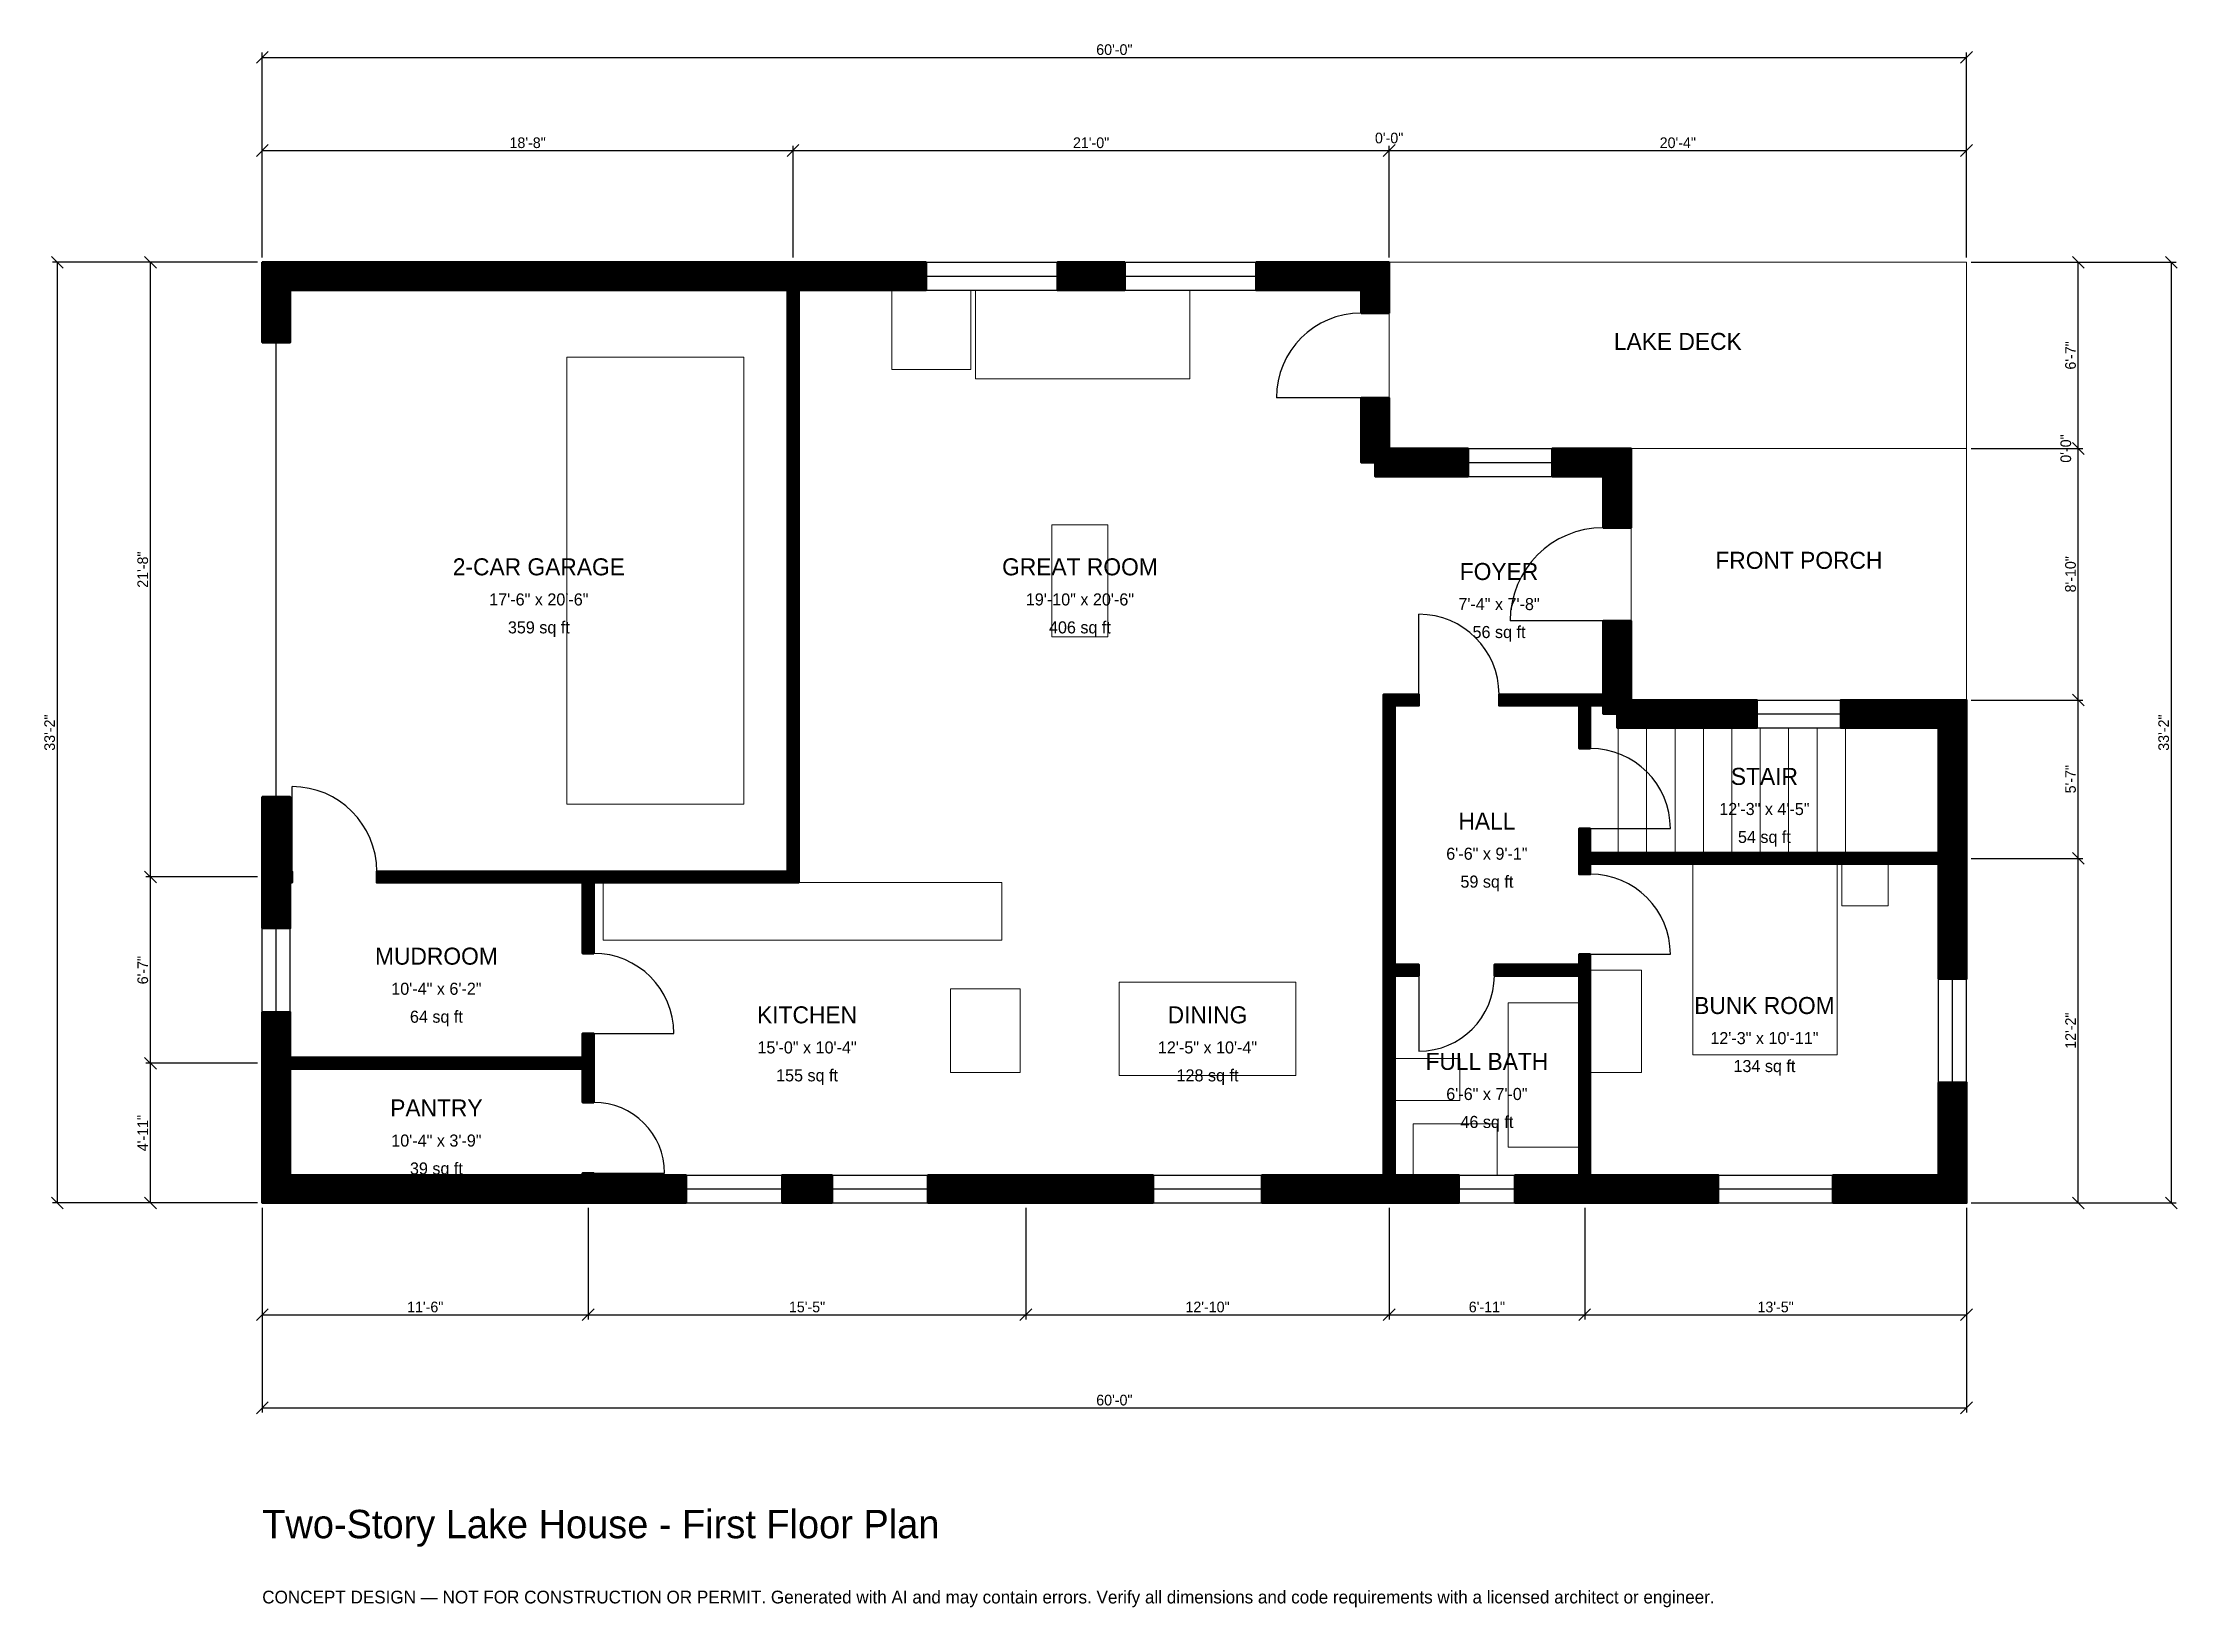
# Model space of a CAD drawing. Header units: inches. Extents: x -93 to 810, y -171 to 490.
import ezdxf
from ezdxf.enums import TextEntityAlignment as Align

# ---------------------------------------------------------------- set-up
doc = ezdxf.new("R2010")
doc.units = ezdxf.units.IN
doc.header["$MEASUREMENT"] = 0
doc.linetypes.add('DASHED', pattern=[0.6, 0.5, -0.1])
for name, color, linetype, lineweight in [('A-ANNO-DIMS', 1, 'Continuous', 13), ('A-ANNO-TEXT', 7, 'Continuous', 18), ('A-AREA-IDEN', 7, 'Continuous', 18), ('A-DOOR', 2, 'Continuous', 25), ('A-FLOR-FIXT', 9, 'Continuous', 13), ('A-FLOR-STRS', 3, 'Continuous', 18), ('A-FURN', 9, 'Continuous', 13), ('A-GLAZ', 4, 'Continuous', 25), ('A-SITE-PAVE', 8, 'Continuous', 13), ('A-WALL', 7, 'Continuous', 50), ('A-WALL-PATT', 8, 'Continuous', 13)]:
    doc.layers.add(name, color=color, linetype=linetype, lineweight=lineweight)
doc.dimstyles.new('PLAN', dxfattribs={"dimtxt": 4.5, "dimasz": 3, "dimexe": 2, "dimexo": 2, "dimgap": 1, "dimtad": 1, "dimdec": 0, "dimlunit": 4, "dimtsz": 2.5, "dimcen": 2.5, "dimclrd": 1, "dimclre": 1, "dimazin": 3, "dimtfac": 1, "dimtmove": 0, "dimatfit": 3})

msp = doc.modelspace()

# ---------------------------------------------------------------- hatches: boundary and pattern name
at = {"layer": 'A-WALL-PATT'}
h = msp.add_hatch(dxfattribs=at)
h.set_pattern_fill('ANSI31', color=8, scale=0.8)
h.paths.add_polyline_path([(474.0157, 0), (474.0157, 0), (470.4724, 0), (422.6378, 0), (422.6378, 11.811), (470.4724, 11.811), (474.0157, 11.811), (474.0157, 96.063), (474.0157, 100.7874), (474.0157, 140.1575), (474.0157, 140.1575), (474.0157, 210.2362), (474.0157, 210.2362), (474.0157, 214.9606), (474.0157, 214.9606), (478.7402, 214.9606), (488.9764, 214.9606), (488.9764, 210.2362), (478.7402, 210.2362), (478.7402, 135.4331), (478.7402, 135.4331), (478.7402, 100.7874), (488.9764, 100.7874), (488.9764, 96.063), (478.7402, 96.063), (478.7402, 11.811), (482.2835, 11.811), (505.9055, 11.811), (505.9055, 0), (482.2835, 0), (478.7402, 0), (478.7402, 0), (474.0157, 0)])
h.paths.add_polyline_path([(328.7402, 0), (316.9291, 0), (281.4304, 0), (281.4304, 11.811), (316.9291, 11.811), (328.7402, 11.811), (376.5748, 11.811), (376.5748, 0), (328.7402, 0)])
h.paths.add_polyline_path([(219.7507, 0), (219.7507, 11.811), (240.8793, 11.811), (240.8793, 0), (219.7507, 0)])
h.paths.add_polyline_path([(143.7008, 0), (140.1575, 0), (140.1575, 0), (135.4331, 0), (135.4331, 0), (131.8898, 0), (11.811, 0), (11.811, 0), (0, 0), (0, 0), (0, 0), (0, 11.811), (0, 11.811), (0, 53.1496), (0, 56.6929), (0, 56.6929), (0, 61.4173), (0, 61.4173), (0, 64.9606), (0, 80.7087), (11.811, 80.7087), (11.811, 64.9606), (11.811, 61.4173), (135.4331, 61.4173), (135.4331, 71.6535), (140.1575, 71.6535), (140.1575, 61.4173), (140.1575, 56.6929), (140.1575, 42.5197), (135.4331, 42.5197), (135.4331, 56.6929), (11.811, 56.6929), (11.811, 53.1496), (11.811, 11.811), (131.8898, 11.811), (135.4331, 11.811), (135.4331, 12.5984), (140.1575, 12.5984), (140.1575, 11.811), (143.7008, 11.811), (179.1995, 11.811), (179.1995, 0), (143.7008, 0)])
h.paths.add_polyline_path([(0, 131.8898), (0, 135.4331), (0, 135.4331), (0, 140.1575), (0, 140.1575), (0, 143.7008), (0, 171.6535), (11.811, 171.6535), (11.811, 143.7008), (11.811, 140.1575), (12.5984, 140.1575), (12.5984, 135.4331), (11.811, 135.4331), (11.811, 131.8898), (11.811, 116.1417), (0, 116.1417), (0, 131.8898)])
h.paths.add_polyline_path([(0, 385.8268), (0, 385.8268), (0, 397.6378), (0, 397.6378), (0, 397.6378), (11.811, 397.6378), (11.811, 397.6378), (218.5039, 397.6378), (222.0472, 397.6378), (222.0472, 397.6378), (226.7717, 397.6378), (226.7717, 397.6378), (230.315, 397.6378), (280.643, 397.6378), (280.643, 385.8268), (230.315, 385.8268), (226.7717, 385.8268), (226.7717, 140.1575), (226.7717, 135.4331), (222.0472, 135.4331), (140.1575, 135.4331), (140.1575, 105.5118), (135.4331, 105.5118), (135.4331, 135.4331), (48.4252, 135.4331), (48.4252, 140.1575), (135.4331, 140.1575), (140.1575, 140.1575), (222.0472, 140.1575), (222.0472, 385.8268), (218.5039, 385.8268), (11.811, 385.8268), (11.811, 363.7795), (0, 363.7795), (0, 385.8268)])
h.paths.add_polyline_path([(364.6325, 397.6378), (364.6325, 385.8268), (336.1549, 385.8268), (336.1549, 397.6378), (364.6325, 397.6378)])
h.paths.add_polyline_path([(464.5669, 397.6378), (464.5669, 397.6378), (476.378, 397.6378), (476.378, 397.6378), (476.378, 397.6378), (476.378, 385.8268), (476.378, 385.8268), (476.378, 376.1811), (464.5669, 376.1811), (464.5669, 385.8268), (420.1444, 385.8268), (420.1444, 397.6378), (464.5669, 397.6378)])
h.paths.add_polyline_path([(476.378, 318.8976), (509.8425, 318.8976), (509.8425, 307.0866), (470.4724, 307.0866), (470.4724, 312.9921), (464.5669, 312.9921), (464.5669, 340.3543), (476.378, 340.3543), (476.378, 318.8976)])
h.paths.add_polyline_path([(566.9291, 318.8976), (566.9291, 318.8977), (578.7402, 318.8977), (578.7402, 318.8976), (578.7402, 318.8976), (578.7402, 307.0866), (578.7402, 307.0866), (578.7402, 285.4331), (566.9291, 285.4331), (566.9291, 307.0866), (545.2756, 307.0866), (545.2756, 318.8976), (566.9291, 318.8976)])
h.paths.add_polyline_path([(578.7402, 214.9606), (578.7402, 214.9606), (578.7402, 212.5985), (581.1024, 212.5985), (581.1024, 212.5984), (631.8898, 212.5984), (631.8898, 200.7874), (572.8346, 200.7874), (572.8346, 206.6929), (566.9291, 206.6929), (566.9291, 210.2362), (561.4173, 210.2362), (561.4173, 192.126), (556.6929, 192.126), (556.6929, 210.2362), (522.8346, 210.2362), (522.8346, 214.9606), (556.6929, 214.9606), (561.4173, 214.9606), (566.9291, 214.9606), (566.9291, 246.063), (578.7402, 246.063), (578.7402, 214.9606)])
h.paths.add_polyline_path([(708.6614, 212.5984), (708.6614, 212.5985), (720.4724, 212.5985), (720.4724, 212.5984), (720.4725, 212.5984), (720.4725, 200.7874), (720.4724, 200.7874), (720.4724, 151.5748), (720.4724, 148.0315), (720.4725, 148.0315), (720.4725, 143.3071), (720.4724, 143.3071), (720.4724, 139.7638), (720.4724, 94.685), (708.6614, 94.685), (708.6614, 139.7638), (708.6614, 143.3071), (561.4173, 143.3071), (561.4173, 138.9764), (556.6929, 138.9764), (556.6929, 143.3071), (556.6929, 148.0315), (556.6929, 158.2677), (561.4173, 158.2677), (561.4173, 148.0315), (708.6614, 148.0315), (708.6614, 151.5748), (708.6614, 200.7874), (667.3228, 200.7874), (667.3228, 212.5984), (708.6614, 212.5984)])
h.paths.add_polyline_path([(720.4724, 11.811), (720.4725, 11.811), (720.4725, 0), (720.4724, 0), (720.4724, 0), (708.6614, 0), (708.6614, 0), (663.9764, 0), (663.9764, 11.811), (708.6614, 11.811), (708.6614, 50.9843), (720.4724, 50.9843), (720.4724, 11.811)])
h.paths.add_polyline_path([(564.9606, 0), (561.4173, 0), (561.4173, 0), (556.6929, 0), (556.6929, 0), (553.1496, 0), (529.5276, 0), (529.5276, 11.811), (553.1496, 11.811), (556.6929, 11.811), (556.6929, 96.063), (520.8661, 96.063), (520.8661, 100.7874), (556.6929, 100.7874), (556.6929, 105.1181), (561.4173, 105.1181), (561.4173, 100.7874), (561.4173, 96.063), (561.4173, 11.811), (564.9606, 11.811), (615.5512, 11.811), (615.5512, 0), (564.9606, 0)])

# ---------------------------------------------------------------- linework, layer by layer
at = {"layer": 'A-DOOR', "linetype": 'DASHED'}
msp.add_line((5.9055, 171.6535), (5.9055, 363.7795), dxfattribs=at)
at = {"layer": 'A-DOOR'}
for p, q in [((464.5669, 340.3543), (428.7402, 340.3543)), ((488.9764, 214.9606), (488.9764, 248.8189)), ((566.9291, 246.063), (527.5591, 246.063)), ((12.5984, 140.1575), (12.5984, 175.9843)), ((561.4173, 158.2677), (595.2756, 158.2677)), ((561.4173, 105.1181), (595.2756, 105.1181)), ((488.9764, 96.063), (488.9764, 64.1732)), ((140.1575, 71.6535), (174.0157, 71.6535)), ((140.1575, 12.5984), (170.0787, 12.5984))]:
    msp.add_line(p, q, dxfattribs=at)
for centre, radius, start, end in [((464.5669, 340.3543), 35.8268, 90, 180), ((566.9291, 246.063), 39.3701, 90, 180), ((488.9764, 214.9606), 33.8583, 0, 90), ((561.4173, 158.2677), 33.8583, 0, 90), ((12.5984, 140.1575), 35.8268, 0, 90), ((561.4173, 105.1181), 33.8583, 0, 90), ((140.1575, 71.6535), 33.8583, 0, 90), ((488.9764, 96.063), 31.8898, 270, 360), ((140.1575, 12.5984), 29.9213, 0, 90)]:
    msp.add_arc(centre, radius, start, end, dxfattribs=at)
at = {"layer": 'A-FLOR-FIXT'}
for points in [[(144.0945, 111.0236), (312.5984, 111.0236), (312.5984, 135.4331), (144.0945, 135.4331)], [(526.7717, 23.622), (556.6929, 23.622), (556.6929, 84.6457), (526.7717, 84.6457)], [(478.7402, 43.3071), (506.2992, 43.3071), (506.2992, 61.0236), (478.7402, 61.0236)], [(486.6142, 11.811), (522.0472, 11.811), (522.0472, 33.4646), (486.6142, 33.4646)]]:
    msp.add_lwpolyline(points, close=True, dxfattribs=at)
at = {"layer": 'A-FLOR-STRS'}
for p, q in [((573.2283, 148.0315), (573.2283, 200.7874)), ((585.2362, 148.0315), (585.2362, 200.7874)), ((597.2441, 148.0315), (597.2441, 200.7874)), ((609.252, 148.0315), (609.252, 200.7874)), ((621.2598, 148.0315), (621.2598, 200.7874)), ((633.2677, 148.0315), (633.2677, 200.7874)), ((645.2756, 148.0315), (645.2756, 200.7874)), ((657.2835, 148.0315), (657.2835, 200.7874)), ((669.2913, 148.0315), (669.2913, 200.7874))]:
    msp.add_line(p, q, dxfattribs=at)
at = {"layer": 'A-FURN'}
for points in [[(266.1417, 352.3622), (299.6063, 352.3622), (299.6063, 385.8268), (266.1417, 385.8268)], [(301.5748, 348.4252), (392.126, 348.4252), (392.126, 385.8268), (301.5748, 385.8268)], [(128.7402, 168.5039), (203.5433, 168.5039), (203.5433, 357.4803), (128.7402, 357.4803)], [(333.8583, 239.3701), (357.4803, 239.3701), (357.4803, 286.6142), (333.8583, 286.6142)], [(604.7244, 62.5984), (665.748, 62.5984), (665.748, 143.3071), (604.7244, 143.3071)], [(667.7165, 125.5906), (687.4016, 125.5906), (687.4016, 143.3071), (667.7165, 143.3071)], [(290.9449, 55.1181), (320.4724, 55.1181), (320.4724, 90.5512), (290.9449, 90.5512)], [(362.2047, 53.937), (437.0079, 53.937), (437.0079, 93.3071), (362.2047, 93.3071)], [(561.4173, 55.1181), (583.0709, 55.1181), (583.0709, 98.4252), (561.4173, 98.4252)]]:
    msp.add_lwpolyline(points, close=True, dxfattribs=at)
at = {"layer": 'A-GLAZ'}
for p, q in [((280.643, 397.6378), (336.1549, 397.6378)), ((364.6325, 397.6378), (420.1444, 397.6378)), ((280.643, 391.7323), (336.1549, 391.7323)), ((364.6325, 391.7323), (420.1444, 391.7323)), ((280.643, 385.8268), (336.1549, 385.8268)), ((364.6325, 385.8268), (420.1444, 385.8268)), ((509.8425, 318.8976), (545.2756, 318.8976)), ((509.8425, 312.9921), (545.2756, 312.9921)), ((509.8425, 307.0866), (545.2756, 307.0866)), ((631.8898, 212.5984), (667.3228, 212.5984)), ((631.8898, 206.6929), (667.3228, 206.6929)), ((631.8898, 200.7874), (667.3228, 200.7874)), ((0, 80.7087), (0, 116.1417)), ((5.9055, 80.7087), (5.9055, 116.1417)), ((11.811, 80.7087), (11.811, 116.1417)), ((708.6614, 50.9843), (708.6614, 94.685)), ((714.5669, 50.9843), (714.5669, 94.685)), ((720.4724, 50.9843), (720.4724, 94.685)), ((179.1995, 11.811), (219.7507, 11.811)), ((240.8793, 11.811), (281.4304, 11.811)), ((376.5748, 11.811), (422.6378, 11.811)), ((505.9055, 11.811), (529.5276, 11.811)), ((615.5512, 11.811), (663.9764, 11.811)), ((179.1995, 5.9055), (219.7507, 5.9055)), ((179.1995, 0), (219.7507, 0)), ((240.8793, 5.9055), (281.4304, 5.9055)), ((240.8793, 0), (281.4304, 0)), ((376.5748, 5.9055), (422.6378, 5.9055)), ((376.5748, 0), (422.6378, 0)), ((505.9055, 5.9055), (529.5276, 5.9055)), ((505.9055, 0), (529.5276, 0)), ((615.5512, 5.9055), (663.9764, 5.9055)), ((615.5512, 0), (663.9764, 0))]:
    msp.add_line(p, q, dxfattribs=at)
at = {"layer": 'A-SITE-PAVE', "linetype": 'DASHED'}
for points in [[(476.378, 318.8976), (720.4724, 318.8976), (720.4724, 397.6378), (476.378, 397.6378)], [(578.7402, 212.5984), (720.4724, 212.5984), (720.4724, 318.8976), (578.7402, 318.8976)]]:
    msp.add_lwpolyline(points, close=True, dxfattribs=at)
at = {"layer": 'A-WALL'}
for points in [[(0, 385.8268), (0, 385.8268), (0, 397.6378), (0, 397.6378), (0, 397.6378), (11.811, 397.6378), (11.811, 397.6378), (218.5039, 397.6378), (222.0472, 397.6378), (222.0472, 397.6378), (226.7717, 397.6378), (226.7717, 397.6378), (230.315, 397.6378), (280.643, 397.6378), (280.643, 385.8268), (230.315, 385.8268), (226.7717, 385.8268), (226.7717, 140.1575), (226.7717, 135.4331), (222.0472, 135.4331), (140.1575, 135.4331), (140.1575, 105.5118), (135.4331, 105.5118), (135.4331, 135.4331), (48.4252, 135.4331), (48.4252, 140.1575), (135.4331, 140.1575), (140.1575, 140.1575), (222.0472, 140.1575), (222.0472, 385.8268), (218.5039, 385.8268), (11.811, 385.8268), (11.811, 363.7795), (0, 363.7795), (0, 385.8268)], [(364.6325, 397.6378), (364.6325, 385.8268), (336.1549, 385.8268), (336.1549, 397.6378), (364.6325, 397.6378)], [(464.5669, 397.6378), (464.5669, 397.6378), (476.378, 397.6378), (476.378, 397.6378), (476.378, 397.6378), (476.378, 385.8268), (476.378, 385.8268), (476.378, 376.1811), (464.5669, 376.1811), (464.5669, 385.8268), (420.1444, 385.8268), (420.1444, 397.6378), (464.5669, 397.6378)], [(476.378, 318.8976), (509.8425, 318.8976), (509.8425, 307.0866), (470.4724, 307.0866), (470.4724, 312.9921), (464.5669, 312.9921), (464.5669, 340.3543), (476.378, 340.3543), (476.378, 318.8976)], [(566.9291, 318.8976), (566.9291, 318.8977), (578.7402, 318.8977), (578.7402, 318.8976), (578.7402, 318.8976), (578.7402, 307.0866), (578.7402, 307.0866), (578.7402, 285.4331), (566.9291, 285.4331), (566.9291, 307.0866), (545.2756, 307.0866), (545.2756, 318.8976), (566.9291, 318.8976)], [(578.7402, 214.9606), (578.7402, 214.9606), (578.7402, 212.5985), (581.1024, 212.5985), (581.1024, 212.5984), (631.8898, 212.5984), (631.8898, 200.7874), (572.8346, 200.7874), (572.8346, 206.6929), (566.9291, 206.6929), (566.9291, 210.2362), (561.4173, 210.2362), (561.4173, 192.126), (556.6929, 192.126), (556.6929, 210.2362), (522.8346, 210.2362), (522.8346, 214.9606), (556.6929, 214.9606), (561.4173, 214.9606), (566.9291, 214.9606), (566.9291, 246.063), (578.7402, 246.063), (578.7402, 214.9606)], [(474.0157, 0), (474.0157, 0), (470.4724, 0), (422.6378, 0), (422.6378, 11.811), (470.4724, 11.811), (474.0157, 11.811), (474.0157, 96.063), (474.0157, 100.7874), (474.0157, 140.1575), (474.0157, 140.1575), (474.0157, 210.2362), (474.0157, 210.2362), (474.0157, 214.9606), (474.0157, 214.9606), (478.7402, 214.9606), (488.9764, 214.9606), (488.9764, 210.2362), (478.7402, 210.2362), (478.7402, 135.4331), (478.7402, 135.4331), (478.7402, 100.7874), (488.9764, 100.7874), (488.9764, 96.063), (478.7402, 96.063), (478.7402, 11.811), (482.2835, 11.811), (505.9055, 11.811), (505.9055, 0), (482.2835, 0), (478.7402, 0), (478.7402, 0), (474.0157, 0)], [(708.6614, 212.5984), (708.6614, 212.5985), (720.4724, 212.5985), (720.4724, 212.5984), (720.4725, 212.5984), (720.4725, 200.7874), (720.4724, 200.7874), (720.4724, 151.5748), (720.4724, 148.0315), (720.4725, 148.0315), (720.4725, 143.3071), (720.4724, 143.3071), (720.4724, 139.7638), (720.4724, 94.685), (708.6614, 94.685), (708.6614, 139.7638), (708.6614, 143.3071), (561.4173, 143.3071), (561.4173, 138.9764), (556.6929, 138.9764), (556.6929, 143.3071), (556.6929, 148.0315), (556.6929, 158.2677), (561.4173, 158.2677), (561.4173, 148.0315), (708.6614, 148.0315), (708.6614, 151.5748), (708.6614, 200.7874), (667.3228, 200.7874), (667.3228, 212.5984), (708.6614, 212.5984)], [(0, 131.8898), (0, 135.4331), (0, 135.4331), (0, 140.1575), (0, 140.1575), (0, 143.7008), (0, 171.6535), (11.811, 171.6535), (11.811, 143.7008), (11.811, 140.1575), (12.5984, 140.1575), (12.5984, 135.4331), (11.811, 135.4331), (11.811, 131.8898), (11.811, 116.1417), (0, 116.1417), (0, 131.8898)], [(564.9606, 0), (561.4173, 0), (561.4173, 0), (556.6929, 0), (556.6929, 0), (553.1496, 0), (529.5276, 0), (529.5276, 11.811), (553.1496, 11.811), (556.6929, 11.811), (556.6929, 96.063), (520.8661, 96.063), (520.8661, 100.7874), (556.6929, 100.7874), (556.6929, 105.1181), (561.4173, 105.1181), (561.4173, 100.7874), (561.4173, 96.063), (561.4173, 11.811), (564.9606, 11.811), (615.5512, 11.811), (615.5512, 0), (564.9606, 0)], [(143.7008, 0), (140.1575, 0), (140.1575, 0), (135.4331, 0), (135.4331, 0), (131.8898, 0), (11.811, 0), (11.811, 0), (0, 0), (0, 0), (0, 0), (0, 11.811), (0, 11.811), (0, 53.1496), (0, 56.6929), (0, 56.6929), (0, 61.4173), (0, 61.4173), (0, 64.9606), (0, 80.7087), (11.811, 80.7087), (11.811, 64.9606), (11.811, 61.4173), (135.4331, 61.4173), (135.4331, 71.6535), (140.1575, 71.6535), (140.1575, 61.4173), (140.1575, 56.6929), (140.1575, 42.5197), (135.4331, 42.5197), (135.4331, 56.6929), (11.811, 56.6929), (11.811, 53.1496), (11.811, 11.811), (131.8898, 11.811), (135.4331, 11.811), (135.4331, 12.5984), (140.1575, 12.5984), (140.1575, 11.811), (143.7008, 11.811), (179.1995, 11.811), (179.1995, 0), (143.7008, 0)], [(720.4724, 11.811), (720.4725, 11.811), (720.4725, 0), (720.4724, 0), (720.4724, 0), (708.6614, 0), (708.6614, 0), (663.9764, 0), (663.9764, 11.811), (708.6614, 11.811), (708.6614, 50.9843), (720.4724, 50.9843), (720.4724, 11.811)], [(219.7507, 0), (219.7507, 11.811), (240.8793, 11.811), (240.8793, 0), (219.7507, 0)], [(328.7402, 0), (316.9291, 0), (281.4304, 0), (281.4304, 11.811), (316.9291, 11.811), (328.7402, 11.811), (376.5748, 11.811), (376.5748, 0), (328.7402, 0)]]:
    msp.add_lwpolyline(points, close=True, dxfattribs=at)

# ---------------------------------------------------------------- texts
at = {"layer": 'A-ANNO-TEXT'}
for s, height, p in [('Two-Story Lake House - First Floor Plan', 12, (0, -141.7323)), ('CONCEPT DESIGN — NOT FOR CONSTRUCTION OR PERMIT. Generated with AI and may contain errors. Verify all dimensions and code requirements with a licensed architect or engineer.', 5.4, (0, -169.2913))]:
    msp.add_text(s, height=height, dxfattribs=at).set_placement(p)
at = {"layer": 'A-AREA-IDEN'}
for s, height, p in [('LAKE DECK', 7.2, (598.4252, 364.1732)), ('2-CAR GARAGE', 7.2, (116.9291, 268.8976)), ('GREAT ROOM', 7.2, (345.6693, 268.8976)), ('FRONT PORCH', 7.2, (649.6063, 271.6535)), ('FOYER', 7.2, (522.8346, 266.9291)), ('17\'-6" x 20\'-6"', 5.1, (116.9291, 255.1181)), ('19\'-10" x 20\'-6"', 5.1, (345.6693, 255.1181)), ('7\'-4" x 7\'-8"', 5.1, (522.8346, 253.1496)), ('359 sq ft', 5.1, (116.9291, 243.3071)), ('406 sq ft', 5.1, (345.6693, 243.3071)), ('56 sq ft', 5.1, (522.8346, 241.3386)), ('STAIR', 7.2, (635.0394, 180.315)), ('HALL', 7.2, (517.7165, 161.4173)), ('12\'-3" x 4\'-5"', 5.1, (635.0394, 166.5354)), ('54 sq ft', 5.1, (635.0394, 154.7244)), ('6\'-6" x 9\'-1"', 5.1, (517.7165, 147.6378)), ('59 sq ft', 5.1, (517.7165, 135.8268)), ('MUDROOM', 7.2, (73.622, 104.3307)), ('10\'-4" x 6\'-2"', 5.1, (73.622, 90.5512)), ('64 sq ft', 5.1, (73.622, 78.7402)), ('KITCHEN', 7.2, (230.315, 79.5276)), ('DINING', 7.2, (399.6063, 79.5276)), ('BUNK ROOM', 7.2, (635.0394, 83.4646)), ('12\'-3" x 10\'-11"', 5.1, (635.0394, 69.685)), ('15\'-0" x 10\'-4"', 5.1, (230.315, 65.748)), ('12\'-5" x 10\'-4"', 5.1, (399.6063, 65.748)), ('FULL BATH', 7.2, (517.7165, 59.8425)), ('155 sq ft', 5.1, (230.315, 53.937)), ('128 sq ft', 5.1, (399.6063, 53.937)), ('134 sq ft', 5.1, (635.0394, 57.874)), ('6\'-6" x 7\'-0"', 5.1, (517.7165, 46.063)), ('PANTRY', 7.2, (73.622, 40.1575)), ('46 sq ft', 5.1, (517.7165, 34.252)), ('10\'-4" x 3\'-9"', 5.1, (73.622, 26.378)), ('39 sq ft', 5.1, (73.622, 14.5669))]:
    msp.add_text(s, height=height, dxfattribs=at).set_placement(p, align=Align.MIDDLE_CENTER)

# ---------------------------------------------------------------- dimensions: what is measured, and where the dimension line sits
at = {"layer": 'A-ANNO-DIMS'}
for base, p1, p2, text in [((0, 484.252), (0, 397.6378), (720.4724, 397.6378), '60\'-0"'), ((476.378, 444.8819), (476.378, 397.6378), (476.378, 397.6378), '0\'-0"'), ((0, 444.8819), (0, 397.6378), (224.4094, 397.6378), '18\'-8"'), ((224.4094, 444.8819), (224.4094, 397.6378), (476.378, 397.6378), '21\'-0"'), ((476.378, 444.8819), (476.378, 397.6378), (720.4724, 397.6378), '20\'-4"'), ((0, -47.2441), (0, 0), (137.7953, 0), '11\'-6"'), ((0, -86.6142), (0, 0), (720.4724, 0), '60\'-0"'), ((137.7953, -47.2441), (137.7953, 0), (322.8346, 0), '15\'-5"'), ((322.8346, -47.2441), (322.8346, 0), (476.378, 0), '12\'-10"'), ((476.378, -47.2441), (476.378, 0), (559.0551, 0), '6\'-11"'), ((559.0551, -47.2441), (559.0551, 0), (720.4724, 0), '13\'-5"')]:
    msp.add_linear_dim(base=base, p1=p1, p2=p2, text=text, dimstyle='PLAN', dxfattribs=at).render()
for base, p1, p2, text in [((-86.6142, 0), (0, 0), (0, 397.6378), '33\'-2"'), ((-47.2441, 137.7953), (0, 137.7953), (0, 397.6378), '21\'-8"'), ((767.7165, 318.8976), (720.4724, 318.8976), (720.4724, 397.6378), '6\'-7"'), ((807.0866, 0), (720.4724, 0), (720.4724, 397.6378), '33\'-2"'), ((767.7165, 318.8976), (720.4724, 318.8976), (720.4724, 318.8976), '0\'-0"'), ((767.7165, 212.5984), (720.4724, 212.5984), (720.4724, 318.8976), '8\'-10"'), ((767.7165, 145.6693), (720.4724, 145.6693), (720.4724, 212.5984), '5\'-7"'), ((767.7165, 0), (720.4724, 0), (720.4724, 145.6693), '12\'-2"'), ((-47.2441, 59.0551), (0, 59.0551), (0, 137.7953), '6\'-7"'), ((-47.2441, 0), (0, 0), (0, 59.0551), '4\'-11"')]:
    msp.add_linear_dim(base=base, p1=p1, p2=p2, angle=90, text=text, dimstyle='PLAN', dxfattribs=at).render()

doc.saveas('drawing.dxf')
